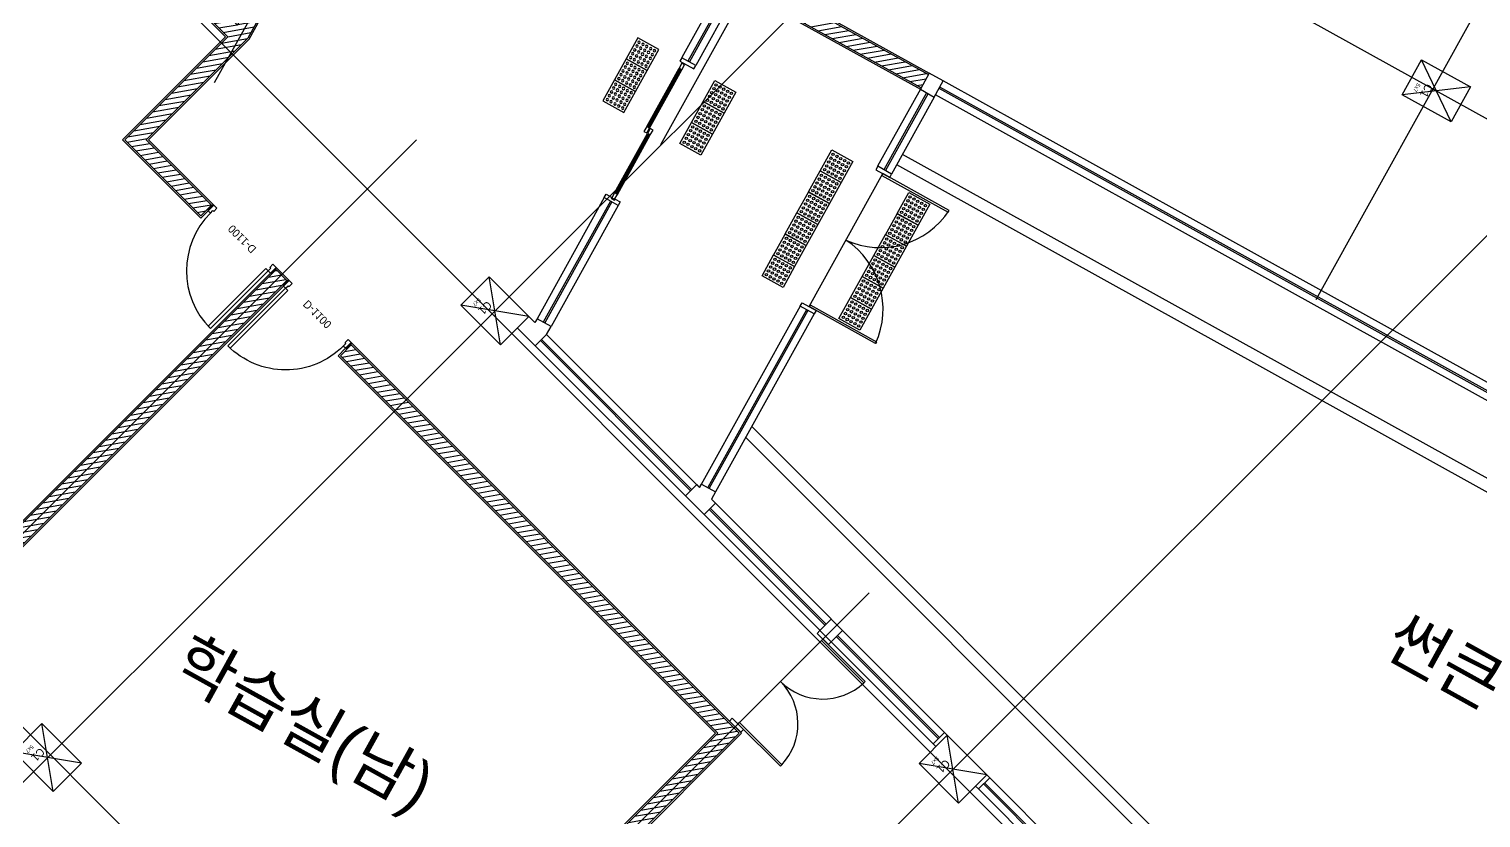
# Model space of a CAD drawing. Header units: millimetres. Extents: x -21000 to 567700, y 435000 to 850800.
# Drawn here: x 235546 to 253690, y 592665 to 602524 of the extents above; entities that cross this region are included whole.
import ezdxf
from ezdxf.enums import TextEntityAlignment as Align
from ezdxf.xclip import XClip

# ---------------------------------------------------------------- set-up
doc = ezdxf.new("R2010")
doc.units = ezdxf.units.MM
doc.header["$LTSCALE"] = 700
doc.header["$XCLIPFRAME"] = 2
doc.linetypes.add('AB_Pbase$0$CEN', pattern=[62, 60, -1, 0, -1])
doc.linetypes.add('AB_Pbase$0$주차장기둥$0$CEN', pattern=[62, 60, -1, 0, -1])
doc.layers.get('0').update_dxf_attribs({"color": 2})
for name, color, linetype in [('AB_Pbase$0$AB_site$0$AB_site$0$0-L_pl1', 6, 'Continuous'), ('AB_Pbase$0$Ac', 244, 'AB_Pbase$0$CEN'), ('AB_Pbase$0$DOORS', 4, 'Continuous'), ('AB_Pbase$0$ELE9', 9, 'Continuous'), ('AB_Pbase$0$FIN', 6, 'Continuous'), ('AB_Pbase$0$HAT-BR', 5, 'Continuous'), ('AB_Pbase$0$WAL', 3, 'Continuous'), ('AB_Pbase$0$WIN', 4, 'Continuous'), ('AB_Pbase$0$WIN1', 1, 'Continuous'), ('AB_Pbase$0$점자블럭', 5, 'Continuous'), ('AB_Pbase$0$주차(경형)', 9, 'Continuous'), ('AB_Pbase$0$주차장기둥$0$CEN_P', 244, 'AB_Pbase$0$주차장기둥$0$CEN')]:
    doc.layers.add(name, color=color, linetype=linetype)
for name, color, linetype, plot in [('AB_Pbase$0$DEFPOINT', 247, 'Continuous', False), ('AB_Pbase$0$Defponts', 161, 'Continuous', False), ('AB_Pbase$0$주차장기둥$0$DEFPOINT', 247, 'Continuous', False)]:
    doc.layers.add(name, color=color, linetype=linetype, plot=plot)
doc.styles.add('AB_Pbase$0$돋움', font='')
doc.styles.add('AB_Pbase$0$울릉도L', font='')
doc.styles.add('AB_Pbase$0$주차장기둥$0$맑은 고딕', font='')
doc.styles.get('AB_Pbase$0$돋움').set_extended_font_data('Dotum')
doc.styles.get('AB_Pbase$0$울릉도L').set_extended_font_data('Dotum')
doc.styles.get('AB_Pbase$0$주차장기둥$0$맑은 고딕').set_extended_font_data('Dotum')

# ---------------------------------------------------------------- blocks, each defined once
blk = doc.blocks.new('AB_Pbase$0$점자블럭')
at = {"layer": 'AB_Pbase$0$점자블럭', "extrusion": (0, 0, -1)}
blk.add_lwpolyline([(0, 0), (300, 0), (300, 300), (0, 300)], close=True, dxfattribs=at)
at = {"layer": 'AB_Pbase$0$점자블럭', "color": 250}
for centre in [(-260, 260), (-260, 205), (-205, 260), (-205, 205), (-150, 260), (-150, 205), (-95, 260), (-95, 205), (-40, 260), (-40, 205), (-260, 150), (-260, 95), (-260, 40), (-205, 150), (-205, 95), (-205, 40), (-150, 150), (-150, 95), (-150, 40), (-95, 150), (-95, 95), (-95, 40), (-40, 150), (-40, 95), (-40, 40)]:
    blk.add_circle(centre, 15, dxfattribs=at)
blk = doc.blocks.new('AB_Pbase$0$주차장기둥$0$cen 2bl 지하')
at = {"layer": 'AB_Pbase$0$주차장기둥$0$CEN_P', "color": 5}
for p, q in [((-56086, 71997), (-56086, 125025)), ((-47986, 74276), (-47986, 107083)), ((-127186, 77283), (119274, 77283))]:
    blk.add_line(p, q, dxfattribs=at)
at = {"layer": 'AB_Pbase$0$주차장기둥$0$CEN_P', "color": 54}
for p, q in [((-52438, 84705), (-73229, 12270)), ((-44011, 84705), (-65444, 10035)), ((-130483, 82129), (39239, 33413)), ((-87764, 77982), (41391, 40910))]:
    blk.add_line(p, q, dxfattribs=at)
blk = doc.blocks.new('AB_Pbase$0$주차장기둥$0$p기둥 5x7')
blk.add_lwpolyline([(-250, 350), (250, 350), (250, -350), (-250, -350)], close=True)
at = {"layer": 'AB_Pbase$0$주차장기둥$0$DEFPOINT'}
for p, q in [((250, 350), (-250, -350)), ((-250, 350), (250, -350))]:
    blk.add_line(p, q, dxfattribs=at)
at = {"layer": 'AB_Pbase$0$주차장기둥$0$DEFPOINT', "color": 6, "style": 'AB_Pbase$0$주차장기둥$0$맑은 고딕'}
for s, height, p in [('C1', 100, (-24, -160)), ('5x7', 50, (29, -259))]:
    blk.add_text(s, height=height, rotation=0, dxfattribs=at).set_placement(p)
blk = doc.blocks.new('AB_Pbase$0$주차장기둥')
for name, p, rotation in [('AB_Pbase$0$주차장기둥$0$cen 2bl 지하', (36992, -11667), 1.99999810188403), ('AB_Pbase$0$주차장기둥$0$p기둥 5x7', (-13612, 63896), 271.9999981018843), ('AB_Pbase$0$주차장기둥$0$p기둥 5x7', (-22284, 55479), 255.9848215677944), ('AB_Pbase$0$주차장기둥$0$p기둥 5x7', (-14425, 53518), 255.9848215677944), ('AB_Pbase$0$주차장기둥$0$p기둥 5x7', (-24197, 47815), 255.9848215677957)]:
    blk.add_blockref(name, p, dxfattribs=dict(rotation=rotation))
blk = doc.blocks.new('AB_Pbase$0$Door_s_1100')
at = {"layer": 'AB_Pbase$0$Defponts'}
for p, q in [((-10, 0), (-10, 100)), ((1110, 0), (1110, 100))]:
    blk.add_line(p, q, dxfattribs=at)
at = {"layer": 'AB_Pbase$0$WIN'}
for points in [[(40, 100), (80, 100), (80, 1120), (40, 1120)], [(55, 55), (55, 0), (0, 0), (0, 100), (40, 100), (40, 55)], [(1045, 55), (1045, 0), (1100, 0), (1100, 100), (1060, 100), (1060, 55)]]:
    blk.add_lwpolyline(points, close=True, dxfattribs=at)
at = {"layer": 'AB_Pbase$0$WIN1'}
blk.add_arc((40, 100), 1020, 0, 90, dxfattribs=at)
at = {"layer": 'AB_Pbase$0$Defponts', "style": 'AB_Pbase$0$돋움'}
blk.add_text('D-1100', height=100, dxfattribs=at).set_placement((550, 50), align=Align.MIDDLE)
blk = doc.blocks.new('AB_Pbase$0$20160212_34980', base_point=(54476081, -70515734))
at = {"layer": 'AB_Pbase$0$WIN', "rotation": 125.1554939794611}
blk.add_blockref('AB_Pbase$0$Door_s_1100', (54476081, -70515734), dxfattribs=at)
blk = doc.blocks.new('AB_Pbase')
at = {"layer": 'AB_Pbase$0$HAT-BR'}
h = blk.add_hatch(dxfattribs=at)
h.set_pattern_fill('ANSI31', color=256, scale=20, angle=145)
h.paths.add_polyline_path([(235929, 604528), (236064, 604662), (238153, 602572), (240064, 606018), (240230, 605926), (238281, 602410), (237010, 601140), (237827, 600323), (237693, 600189), (236742, 601140), (238029, 602427)])
h.paths.add_polyline_path([(238633, 599517), (232550, 593438), (232684, 593303), (238767, 599383)])
h.paths.add_polyline_path([(239573, 598576), (244422, 593724), (238340, 587645), (238205, 587779), (244154, 593724), (239439, 598442)])
h.paths.add_polyline_path([(253366, 576147), (254891, 574621), (254757, 574487), (253232, 576012)], flags=17)
h.paths.add_polyline_path([(246954, 581883), (245526, 580455), (245391, 580590), (246820, 582018)])
h.paths.add_polyline_path([(247174, 582371), (252408, 587602), (252542, 587468), (247308, 582237)])
h.paths.add_polyline_path([(260580, 582121), (261142, 583135), (260976, 583227), (260414, 582213)], flags=17)
h.paths.add_polyline_path([(263887, 576046), (264234, 575698), (264194, 575658), (265114, 575148), (265207, 575315)])
edge = h.paths.add_edge_path()
edge.add_line((263639, 581843), (261304, 583137))
edge.add_line((261304, 583137), (261396, 583303))
edge.add_line((261396, 583303), (265931, 580790))
edge.add_line((265931, 580790), (269809, 587787))
edge.add_line((269809, 587787), (269975, 587694))
edge.add_line((269975, 587694), (266097, 580697))
edge.add_line((266097, 580697), (266534, 580455))
edge.add_line((266534, 580455), (266442, 580289))
edge.add_line((266442, 580289), (263805, 581751))
edge.add_line((263639, 581843), (262485, 579761))
edge.add_line((263805, 581751), (261405, 577422))
edge.add_line((262393, 579595), (259935, 580957))
edge.add_line((262485, 579761), (259861, 581216))
edge.add_line((262393, 579595), (261239, 577514))
edge.add_line((259861, 581216), (259168, 579965))
edge.add_line((259334, 579873), (259168, 579965))
edge.add_line((259935, 580957), (259334, 579873))
edge.add_line((261239, 577514), (258615, 578968))
edge.add_line((258615, 578968), (258523, 578802))
edge.add_line((258523, 578802), (263739, 575911))
edge.add_line((263739, 575911), (263879, 576050))
edge.add_line((263879, 576050), (261405, 577422))
edge = h.paths.add_edge_path()
edge.add_line((273762, 610263), (273412, 610457))
edge.add_line((273412, 610457), (273281, 610221))
edge.add_line((273281, 610221), (271838, 611021))
edge.add_line((271838, 611021), (270580, 608752))
edge.add_line((270580, 608752), (267899, 610237))
edge.add_line((267899, 610237), (268345, 611042))
edge.add_line((268345, 611042), (267908, 611285))
edge.add_line((267908, 611285), (267462, 610480))
edge.add_line((267462, 610480), (264676, 612024))
edge.add_line((264676, 612024), (266867, 615977))
edge.add_line((266867, 615977), (266701, 616069))
edge.add_line((266701, 616069), (265295, 613533))
edge.add_line((265295, 613533), (264945, 613727))
edge.add_line((264945, 613727), (264853, 613561))
edge.add_line((264853, 613561), (265203, 613367))
edge.add_line((265203, 613367), (264418, 611950))
edge.add_line((264418, 611950), (276230, 605403))
edge.add_line((276230, 605403), (278089, 608757))
edge.add_line((278089, 608757), (278565, 608493))
edge.add_line((278565, 608493), (278798, 608912))
edge.add_line((278798, 608912), (278719, 608956))
edge.add_line((278719, 608956), (278579, 608702))
edge.add_line((278579, 608702), (278093, 608971))
edge.add_line((278093, 608971), (278826, 610292))
edge.add_line((278826, 610292), (278747, 610336))
edge.add_line((278747, 610336), (278092, 609155))
edge.add_line((278092, 609155), (277414, 609531))
edge.add_line((277414, 609531), (277371, 609452))
edge.add_line((277371, 609452), (278049, 609076))
edge.add_line((278049, 609076), (276155, 605661))
edge.add_line((276155, 605661), (275027, 606286))
edge.add_line((275027, 606286), (275473, 607091))
edge.add_line((275473, 607091), (275395, 607135))
edge.add_line((275395, 607135), (274949, 606330))
edge.add_line((274949, 606330), (274669, 606485))
edge.add_line((274669, 606485), (275115, 607290))
edge.add_line((275115, 607290), (275036, 607333))
edge.add_line((275036, 607333), (274590, 606529))
edge.add_line((274590, 606529), (270746, 608659))
edge.add_line((270746, 608659), (271912, 610763))
edge.add_line((271912, 610763), (273539, 609861))
edge.add_line((273539, 609861), (273767, 610272))
h.paths.add_polyline_path([(249824, 630124), (248215, 631016), (248122, 630850), (249732, 629958)])
h.paths.add_polyline_path([(264449, 621463), (264707, 621320), (264799, 621486), (263959, 621951), (263867, 621785), (264282, 621555), (263272, 619731), (263438, 619639)])
h.paths.add_polyline_path([(269500, 619034), (268660, 619500), (268568, 619334), (269049, 619067), (267973, 617125), (268139, 617033), (269215, 618975), (269408, 618868)])
h.paths.add_polyline_path([(278951, 618872), (277573, 619636), (275440, 615787), (272265, 617547), (272173, 617381), (274500, 616091), (273528, 614338), (273694, 614246), (274666, 615999), (276004, 615258), (276166, 615551), (275677, 615822), (277647, 619377), (278859, 618706)])
h.paths.add_polyline_path([(271684, 616498), (271517, 616590), (270492, 614740), (270658, 614648)])
h.paths.add_polyline_path([(266121, 619581), (265096, 617731), (264929, 617823), (265955, 619673)])
h.paths.add_polyline_path([(264405, 617125), (264497, 617291), (264296, 617403), (264204, 617236)])
edge = h.paths.add_edge_path()
edge.add_line((261140, 623342), (261232, 623509))
edge.add_line((261232, 623509), (257484, 625586))
edge.add_line((257484, 625586), (257392, 625420))
edge.add_line((257392, 625420), (258757, 624664))
edge.add_line((258757, 624664), (257031, 621550))
edge.add_line((257031, 621550), (255666, 622306))
edge.add_line((255666, 622306), (255623, 622227))
edge.add_line((255623, 622227), (256987, 621471))
edge.add_line((256987, 621471), (256735, 621016))
edge.add_line((256735, 621016), (256814, 620973))
edge.add_line((256814, 620973), (258835, 624620))
edge.add_line((258835, 624620), (261140, 623342))
h.paths.add_polyline_path([(252295, 623557), (252252, 623479), (252800, 623174), (252844, 623253)], flags=17)
h.paths.add_polyline_path([(278024, 614023), (278742, 615318), (277799, 613617), (277877, 613573), (278120, 614010), (279335, 613337), (279379, 613415), (278163, 614089), (278820, 615274), (278742, 615318)])
h.paths.add_polyline_path([(277000, 611990), (277048, 611963), (276927, 611745), (276800, 611815), (277163, 612471), (277242, 612427)], flags=17)
h.paths.add_polyline_path([(275349, 612653), (275456, 612846), (275766, 612674), (275660, 612481)], flags=17)
h.paths.add_polyline_path([(274915, 612860), (274749, 612952), (274507, 612515), (274673, 612423)], flags=17)
h.paths.add_polyline_path([(279025, 610868), (280144, 612888), (280223, 612845), (279103, 610824)])
h.paths.add_polyline_path([(279602, 610548), (280722, 612568), (280800, 612525), (279681, 610504)])
edge = h.paths.add_edge_path()
edge.add_line((268116, 579441), (268711, 579111))
edge.add_line((268711, 579111), (268677, 579050))
edge.add_line((268677, 579050), (271436, 577521))
edge.add_line((271436, 577521), (271470, 577582))
edge.add_line((271470, 577582), (271528, 577687))
edge.add_line((271528, 577687), (268174, 579546))
edge.add_line((268174, 579546), (268116, 579441))
h.paths.add_polyline_path([(252546, 576288), (251117, 574860), (254616, 571360), (257807, 577118), (257641, 577210), (255737, 573775), (255683, 573829), (255548, 573695), (255641, 573602), (254521, 571582), (251315, 574790), (252680, 576154)])
h.paths.add_polyline_path([(254749, 622095), (254458, 621570), (254624, 621478), (254915, 622002)], flags=17)
h.paths.add_polyline_path([(260390, 620339), (260224, 620432), (261378, 622513), (261544, 622421)])
h.paths.add_polyline_path([(246694, 601788), (244263, 603136), (244355, 603302), (246786, 601955)])
h.paths.add_polyline_path([(264514, 616682), (263362, 614604), (263948, 614280), (263856, 614113), (262501, 614865), (262593, 615031), (263196, 614697), (264348, 616774)])
h.paths.add_polyline_path([(251506, 616203), (251414, 616037), (267384, 607184), (267476, 607350)])
h.paths.add_polyline_path([(271058, 605148), (274189, 603412), (272429, 600238), (270190, 601479), (270098, 601312), (274624, 598804), (274716, 598970), (272595, 600145), (274355, 603320), (277464, 601597), (270405, 588862), (265871, 591376), (265778, 591210), (270480, 588604), (277723, 601671), (271150, 605314)])
h.paths.add_polyline_path([(255482, 630441), (255390, 630274), (255792, 630051), (254296, 627353), (254375, 627310), (255871, 630008), (258726, 628425), (257231, 625727), (257397, 625635), (258985, 628499)])
h.paths.add_polyline_path([(252755, 624572), (253715, 626304), (253793, 626260), (252833, 624528)])
h.paths.add_polyline_path([(271454, 617734), (271546, 617900), (271144, 618123), (271052, 617957)])
h.paths.add_polyline_path([(274130, 612598), (274173, 612677), (272975, 613341), (272679, 612807), (272845, 612715), (273098, 613170)], flags=17)
h.paths.add_polyline_path([(261119, 615848), (261285, 615756), (262691, 618292), (262525, 618384)])
h.paths.add_polyline_path([(261303, 615746), (261211, 615580), (261504, 615418), (261596, 615584)], flags=17)
h.paths.add_polyline_path([(260780, 615236), (260946, 615144), (260408, 614173), (247560, 621295), (247428, 621367), (245111, 622652), (245203, 622818), (246042, 622353), (246488, 623158), (246655, 623065), (246209, 622261), (248063, 621233), (249401, 623647), (248953, 623895), (248996, 623974), (249984, 623426), (249941, 623348), (249479, 623603), (248141, 621189), (250017, 620149), (251360, 622571), (250949, 622799), (250988, 622870), (251939, 622343), (251896, 622264), (251434, 622520), (250096, 620106), (252812, 618600), (253258, 619405), (253337, 619361), (252891, 618557), (253258, 618353), (254160, 619980), (253792, 620184), (253676, 619974), (253597, 620017), (253905, 620573), (254071, 620481), (253972, 620301), (254628, 619938), (254536, 619772), (254238, 619936), (253337, 618310), (254614, 617602), (255607, 619395), (255774, 619303), (254780, 617510), (260334, 614431)])
h.paths.add_polyline_path([(251257, 624727), (251091, 624819), (250888, 624452), (248071, 626013), (247979, 625847), (247979, 625847), (246828, 623770), (246994, 623678), (248145, 625755), (251552, 623867), (251644, 624033), (251054, 624360)])
h.paths.add_polyline_path([(239279, 608614), (239445, 608522), (239503, 608627), (240058, 608319), (240151, 608486), (239595, 608793), (239937, 609410), (239417, 609698), (239373, 609620), (239727, 609423)], flags=17)
h.paths.add_polyline_path([(249096, 617322), (249188, 617488), (246328, 619073), (246197, 619146), (244728, 619960), (244635, 619794)])
h.paths.add_polyline_path([(244912, 609774), (245004, 609940), (238523, 613532), (235245, 607619), (234042, 606416), (235435, 605023), (235569, 605157), (234240, 606487), (235318, 607564), (236122, 609015), (238707, 607582), (238270, 606795), (238992, 606395), (239084, 606561), (238529, 606869), (239047, 607805), (238881, 607897), (238799, 607749), (238357, 607993), (239087, 609310), (239008, 609353), (238278, 608037), (236214, 609181), (238510, 613322), (242796, 610947), (241038, 607776), (241204, 607684), (242962, 610855)])
h.paths.add_polyline_path([(254771, 631458), (254937, 631366), (255146, 631742), (254980, 631834)])
h.paths.add_polyline_path([(254540, 630648), (254373, 630741), (254143, 630325), (253548, 630655), (253505, 630576), (254099, 630246), (253043, 628340), (251766, 629048), (252822, 630954), (252849, 630940), (252892, 631018), (252787, 631077), (251687, 629091), (250436, 629784), (250344, 629618), (251595, 628925), (250494, 626940), (250599, 626881), (250643, 626960), (250617, 626975), (251673, 628881), (252950, 628174), (251894, 626267), (251299, 626597), (251255, 626518), (251850, 626188), (251489, 625537), (251655, 625444)])
at = {"layer": 'AB_Pbase$0$AB_site$0$AB_site$0$0-L_pl1'}
for p, q in [((259345, 593816), (246462, 600957)), ((259272, 593684), (246389, 600826)), ((244578, 597558), (254036, 588095)), ((244502, 597421), (253960, 587958))]:
    blk.add_line(p, q, dxfattribs=at)
at = {"layer": 'AB_Pbase$0$Ac'}
blk.add_line((237864, 601855), (243155, 611399), dxfattribs=at)
at = {"layer": 'AB_Pbase$0$DEFPOINT', "color": 22}
for p, q in [((240390, 601139), (232426, 593179)), ((246045, 595480), (238082, 587521))]:
    blk.add_line(p, q, dxfattribs=at)
at = {"layer": 'AB_Pbase$0$DOORS'}
for p, q in [((246215, 600717), (246203, 600695)), ((245306, 599077), (245294, 599055))]:
    blk.add_line(p, q, dxfattribs=at)
for points in [[(243878, 602069), (243703, 602166), (243678, 602123), (243853, 602026)], [(246326, 600712), (246152, 600809), (246127, 600765), (246302, 600668)], [(245357, 598963), (245182, 599060), (245206, 599103), (245381, 599006)], [(245572, 594866), (245430, 595007), (245395, 594972), (245536, 594831)], [(244476, 593770), (244334, 593912), (244299, 593876), (244440, 593735)]]:
    blk.add_lwpolyline(points, close=True, dxfattribs=at)
for points in [[(246203, 600695), (247034, 600234), (247046, 600256), (246215, 600717)], [(245306, 599077), (246137, 598616), (246125, 598594), (245294, 599055)], [(245448, 594884), (245978, 594353), (245996, 594371), (245466, 594901)], [(245448, 594884), (245466, 594901)], [(244423, 593859), (244953, 593328), (244935, 593311), (244405, 593841)], [(244423, 593859), (244405, 593841)]]:
    blk.add_lwpolyline(points, dxfattribs=at)
at = {"layer": 'AB_Pbase$0$ELE9'}
for p, q in [((244211, 603085), (243702, 602167)), ((244411, 603031), (243877, 602070)), ((243265, 601306), (243670, 602036)), ((243300, 601286), (243705, 602016)), ((251432, 599403), (246971, 601875)), ((246685, 601771), (246151, 600809)), ((246859, 601674), (246326, 600712)), ((251335, 599228), (246874, 601700)), ((242863, 600477), (243275, 601220)), ((242898, 600457), (243310, 601201)), ((242733, 600417), (241894, 598904)), ((242908, 600320), (242069, 598807)), ((259723, 594807), (251432, 599403)), ((259626, 594632), (251335, 599228)), ((245182, 599060), (243926, 596795)), ((245357, 598963), (244125, 596741)), ((242014, 598708), (243926, 596795)), ((241873, 598567), (243750, 596689)), ((244123, 596599), (247021, 593699)), ((243981, 596457), (246880, 593557)), ((247551, 593168), (252712, 588005)), ((247410, 593027), (252570, 587864))]:
    blk.add_line(p, q, dxfattribs=at)
for centre, radius, start, end in [((246184, 600823), 1031, 245.3294, 326.6706), ((245188, 599025), 1031, 335.3294, 56.6706), ((244404, 593841), 751, 316.9498, 44.9615), ((245466, 594902), 751, 225.0082, 313.0198)]:
    blk.add_arc(centre, radius, start, end, dxfattribs=at)
at = {"layer": 'AB_Pbase$0$FIN'}
for p, q in [((238297, 602398), (240257, 605934)), ((238001, 602427), (235915, 604513)), ((244347, 603330), (246796, 601972)), ((244236, 603128), (246685, 601771)), ((238001, 602427), (236713, 601140)), ((238297, 602398), (237039, 601140)), ((237693, 600161), (236713, 601140)), ((237855, 600323), (237039, 601140)), ((237784, 600253), (237693, 600161)), ((238633, 599545), (232550, 593466)), ((238795, 599383), (238633, 599545)), ((238795, 599383), (232713, 593303)), ((239573, 598605), (244451, 593724)), ((239502, 598534), (239410, 598442)), ((239410, 598442), (244125, 593724)), ((244125, 593724), (238205, 587807)), ((244451, 593724), (238368, 587645))]:
    blk.add_line(p, q, dxfattribs=at)
at = {"layer": 'AB_Pbase$0$WAL'}
blk.add_lwpolyline([(236396, 604330), (238153, 602572), (240064, 606018), (240230, 605926), (238281, 602410), (237010, 601140), (237827, 600323), (237693, 600189), (236742, 601140), (238029, 602427), (235929, 604528)], dxfattribs=at)
for points in [[(246694, 601788), (244263, 603136), (244355, 603302), (246786, 601955)], [(238633, 599517), (232550, 593438), (232684, 593303), (238767, 599383)], [(239573, 598576), (244422, 593724), (238340, 587645), (238205, 587779), (244154, 593724), (239439, 598442)]]:
    blk.add_lwpolyline(points, close=True, dxfattribs=at)
at = {"layer": 'AB_Pbase$0$WIN'}
for p, q in [((244290, 603041), (243781, 602123)), ((244308, 603031), (243799, 602113)), ((243682, 602029), (243277, 601299)), ((243693, 602023), (243288, 601293)), ((246763, 601727), (246230, 600765)), ((246781, 601718), (246248, 600756)), ((251378, 599306), (246918, 601779)), ((251388, 599324), (246927, 601796)), ((243287, 601213), (242875, 600470)), ((243298, 601208), (242885, 600464)), ((243293, 601290), (243277, 601299)), ((243298, 601207), (243282, 601216)), ((242812, 600374), (241973, 598861)), ((242829, 600364), (241990, 598851)), ((259679, 594728), (251388, 599324)), ((259670, 594710), (251378, 599306)), ((245260, 599016), (244029, 596794)), ((245278, 599006), (244046, 596785)), ((241873, 598567), (241648, 598791)), ((242014, 598708), (241873, 598567)), ((241936, 598631), (243813, 596753)), ((241951, 598645), (243827, 596767)), ((244045, 596521), (245494, 595071)), ((244059, 596535), (245508, 595085)), ((245635, 594930), (246908, 593656)), ((245650, 594944), (246922, 593671)), ((247473, 593091), (252634, 587927)), ((247488, 593105), (252648, 587942))]:
    blk.add_line(p, q, dxfattribs=at)
for points in [[(243705, 602016), (243739, 602078), (243704, 602097), (243670, 602036)], [(246796, 601972), (246685, 601771), (246859, 601674), (246971, 601875)], [(243310, 601201), (243344, 601262), (243309, 601281), (243275, 601220)], [(242827, 600422), (242820, 600409), (242863, 600385), (242871, 600398), (242932, 600364), (242908, 600320), (242733, 600417), (242757, 600461)], [(245713, 595007), (245572, 595149), (245430, 595007), (245572, 594866)], [(246844, 593593), (246986, 593734), (247021, 593699), (246880, 593557)], [(247374, 593062), (247516, 593204), (247551, 593168), (247410, 593027)]]:
    blk.add_lwpolyline(points, close=True, dxfattribs=at)
for points in [[(243300, 601286), (243265, 601306), (243231, 601244), (243266, 601225), (243300, 601286)], [(242898, 600457), (242863, 600477), (242829, 600416), (242864, 600396), (242898, 600457)], [(241867, 598856), (241790, 598933)], [(242014, 598708), (242069, 598807), (241894, 598904), (241867, 598856)], [(243750, 596689), (243891, 596831), (243926, 596795), (243950, 596838), (244125, 596741), (244074, 596648), (244123, 596599), (243981, 596457), (243750, 596689)]]:
    blk.add_lwpolyline(points, dxfattribs=at)
at = {"layer": 'AB_Pbase$0$주차(경형)'}
blk.add_line((245294, 599055), (246215, 600717), dxfattribs=at)
for name, p, rotation in [('AB_Pbase$0$주차장기둥', (231893, 539971), 329.0000000345588), ('AB_Pbase$0$점자블럭', (243970, 601618), 240.9999962655513), ('AB_Pbase$0$점자블럭', (243825, 601355), 240.9999962655513), ('AB_Pbase$0$점자블럭', (243679, 601093), 240.9999962655513), ('AB_Pbase$0$점자블럭', (245433, 600750), 240.9999962678142), ('AB_Pbase$0$점자블럭', (245287, 600488), 240.9999962678142), ('AB_Pbase$0$점자블럭', (245142, 600225), 240.9999962678142), ('AB_Pbase$0$점자블럭', (246395, 600217), 240.9999962678142), ('AB_Pbase$0$점자블럭', (244997, 599963), 240.9999962678142), ('AB_Pbase$0$점자블럭', (246249, 599954), 240.9999962678142), ('AB_Pbase$0$점자블럭', (244851, 599700), 240.9999962678142), ('AB_Pbase$0$점자블럭', (246104, 599692), 240.9999962678142), ('AB_Pbase$0$점자블럭', (244706, 599438), 240.9999962678142), ('AB_Pbase$0$점자블럭', (245959, 599430), 240.9999962678142), ('AB_Pbase$0$점자블럭', (245813, 599167), 240.9999962678142), ('AB_Pbase$0$점자블럭', (245668, 598905), 240.9999962678142)]:
    blk.add_blockref(name, p, dxfattribs=dict(rotation=rotation))
at = {"xscale": -0.9999999999999998, "rotation": 61.00000001824924}
for p in [(243271, 602006), (243125, 601743), (242980, 601481)]:
    blk.add_blockref('AB_Pbase$0$점자블럭', p, dxfattribs=at)
at = {"layer": 'AB_Pbase$0$WAL', "color": 11, "rotation": 9.829327626463842}
blk.add_blockref('AB_Pbase$0$20160212_34980', (238633, 599545), dxfattribs=at)
at = {"layer": 'AB_Pbase$0$WAL', "color": 11, "xscale": -0.9999999999999996, "rotation": 260.1403155808144}
blk.add_blockref('AB_Pbase$0$20160212_34980', (238795, 599383), dxfattribs=at)
at = {"layer": 'AB_Pbase$0$DEFPOINT', "color": 171, "style": 'AB_Pbase$0$울릉도L'}
for s, p in [('썬큰', (252440, 594733)), ('학습실(남)', (237289, 594451))]:
    blk.add_text(s, height=600, rotation=331, dxfattribs=at).set_placement(p)

msp = doc.modelspace()

# ---------------------------------------------------------------- block references
ref = msp.add_blockref('AB_Pbase', (0, 0))
XClip(ref).set_block_clipping_path([(-0.000000015, 445500.0000000148), (493845.7187941075, 839949.3912975936)])

doc.saveas('drawing.dxf')
